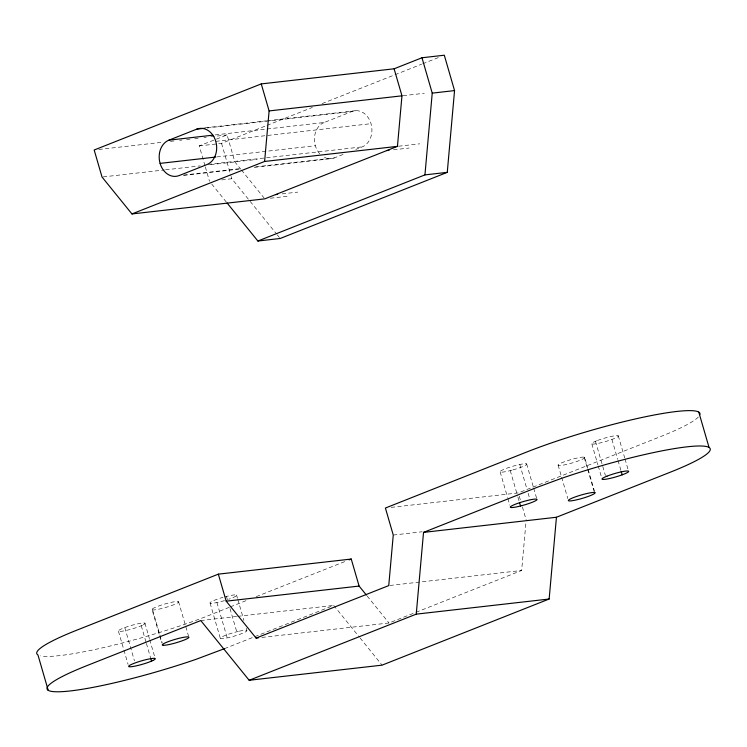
<?xml version="1.0" encoding="UTF-8"?>
<svg xmlns="http://www.w3.org/2000/svg" width="747" height="747" viewBox="0 0 747 747"><rect width="100%" height="100%" fill="white"/><g stroke="black" fill="none" stroke-linecap="round" stroke-linejoin="round"><path stroke-width="0.56" stroke-dasharray="3.73 2.8" d="M415.967 612.307L521.658 570.475L525.963 522.237M205.014 165.815L199.234 145.908L227.051 134.918L234.894 161.94L240.73 169.139M199.234 145.908L221.551 143.377L265.885 125.832M266.968 125.403L312.377 107.428M322.116 103.581L421.588 64.214M422.671 63.784L439.974 56.94M215.211 134.908L324.114 122.517L351.958 111.499A18.572 14.781 83.5 0 1 371.016 123.675A18.572 14.781 83.5 0 1 362.239 146.87L355.815 149.409M255.614 166.852L334.395 157.888L344.031 154.078M229.301 607.302L209.776 615.098A110.799 14.081 -16.2 0 1 40.413 655.847M230.375 606.872L246.538 600.476M256.23 596.638L345.824 561.184M224.502 648.639L253.7 637.079M254.774 636.659L333.704 605.415L359.363 637.088M261.88 637.434L389.01 622.979L414.893 612.736M224.782 596.853L228.171 596.003A13.922 1.774 -16.2 0 1 236.696 595.247A13.922 1.774 -16.2 0 1 228.703 599.253M403.081 95.691L424.287 93.282M205.126 127.821L266.53 120.827M267.687 120.697L355.74 110.677M207.143 127.98L351.958 111.499M98.8 149.484L162.351 142.266M170.437 141.351L173.902 140.959M179.682 140.296L181.988 140.034M186.61 139.512L190.074 139.119M194.696 138.597L198.16 138.195M203.94 137.541L206.247 137.28M210.869 136.757L227.051 134.918M215.771 141.342L371.016 123.675M216.854 156.926L315.337 145.712M208.152 164.405L362.239 146.87M103.189 176.899L164.424 169.942M165.573 169.812L200.233 165.881M210.635 164.695L257.211 159.4M398.571 146.225L419.777 143.816M393.51 149.802L409.132 148.027M183.781 175.031L241.711 168.439M183.482 175.461L241.412 168.869M254.148 167.412L330.613 158.709M221.775 179.896L231.822 178.748L249.414 200.476M282.133 193.884L297.754 192.11M270.386 198.216L287.128 196.312M391.185 507.372L518.315 492.917L660.143 436.771A110.799 14.081 -16.2 0 0 698.389 416.966M393.258 535.057L422.148 531.771M389.906 585.461L521.658 570.475M200.775 620.552L236.603 616.471M237.761 616.34L333.704 605.415M584.63 457.276A13.922 1.774 -16.2 0 1 573.425 462.57A13.922 1.774 -16.2 0 1 558.168 465.39L558.093 464.923A13.922 1.774 -16.2 0 1 569.373 460.087A13.922 1.774 -16.2 0 1 583.65 457.089L584.63 457.276L587.833 468.332M152.099 609.757L153.07 609.944A13.922 1.774 -16.2 0 0 167.356 606.947A13.922 1.774 -16.2 0 0 178.626 602.11L178.552 601.643A13.922 1.774 -16.2 0 0 163.294 604.463A13.922 1.774 -16.2 0 0 152.099 609.757L159.484 635.183M241.458 170.045L264.074 197.955M250.142 201.373L276.53 233.96M277.268 234.866L279.462 237.574M211.7 184.005L226.36 202.101M367.122 595.966L389.01 622.979M360.091 637.994L382.081 665.147M618.273 435.781L624.697 457.892M625.015 458.994L628.227 470.05M611.924 439.432L617.704 459.33M618.021 460.441L620.916 470.386M595.462 441.309L605.425 475.578M591.82 443.895L597.917 464.895M598.244 465.997L601.456 477.053M588.16 469.433L594.584 491.545M584.135 457.183L587.347 468.238M587.674 469.34L594.098 491.451M558.13 465.157L561.38 476.437M561.669 477.314L567.804 498.548M526.635 463.878L533.377 487.091M533.694 488.193L536.589 498.146M519.791 464.513L526.859 488.827M528.138 493.253L530.071 499.883M519.258 496.167L520.51 500.49M522.396 506.97L526.168 519.94M510.248 470.61L517.634 496.036M517.951 497.138L519.24 501.564M500.173 471.992L507.558 497.409M507.885 498.52L509.809 505.149M221.551 143.377L230.86 175.433M231.178 176.544L231.822 178.748M205.332 166.917L209.505 181.288M236.547 595.042L237.509 598.366M237.835 599.467L243.933 620.468M246.183 628.208L246.827 630.421M226.481 596.423L227.443 599.738M230.011 608.581L236.752 631.794M216.929 602.521L227.209 637.901M210.094 603.156L220.365 638.526M178.552 601.643L188.543 636.145M152.584 609.851L162.22 643.008M159.802 636.285L161.735 642.924M144.909 623.138L149.4 638.62M149.717 639.721L154.862 657.407M141.258 625.725L146.076 642.308M146.393 643.41L150.894 658.891M124.796 627.601L134.432 660.759M118.446 631.252L128.082 664.41M224.483 600.607A13.922 1.774 -16.2 0 1 218.46 602.203L215.397 602.848A13.922 1.774 -16.2 0 1 210.561 602.194A13.922 1.774 -16.2 0 1 223.036 597.339M334.395 157.888A18.572 14.781 83.5 0 1 323.049 156.609M319.772 153.817A18.572 14.781 83.5 0 1 324.114 122.517M142.462 625.211L140.044 626.247A13.922 1.774 -16.2 0 1 121.238 631.327A13.922 1.774 -16.2 0 1 123.302 628.152L126.29 627.05A13.922 1.774 -16.2 0 1 142.117 623.063A13.922 1.774 -16.2 0 1 142.462 625.211M596.676 440.795L594.257 441.832A13.922 1.774 -16.2 0 0 594.603 443.97A13.922 1.774 -16.2 0 0 610.43 439.983L613.418 438.881A13.922 1.774 -16.2 0 0 615.491 435.706A13.922 1.774 -16.2 0 0 596.676 440.795M511.938 470.18L508.548 471.04A13.922 1.774 -16.2 0 1 500.929 470.825A13.922 1.774 -16.2 0 1 518.259 464.83L521.322 464.186A13.922 1.774 -16.2 0 1 525.869 465.045A13.922 1.774 -16.2 0 1 511.938 470.18M238.452 631.374L235.062 632.223A13.922 1.774 -16.2 0 0 221.131 637.368A13.922 1.774 -16.2 0 0 225.678 638.218L228.741 637.574A13.922 1.774 -16.2 0 0 246.071 631.579A13.922 1.774 -16.2 0 0 238.452 631.374"/><path stroke-width="1.12" d="M131.939 213.941L264.597 161.464L269.107 110.929L261.254 83.907L94.178 150.007L102.031 177.03L131.939 213.941L264.812 198.851L397.451 146.356L401.961 95.821L394.108 68.799L261.254 83.907M227.097 203.007L257.874 241.02L424.94 174.891L432.233 93.132L421.98 57.762L394.108 68.799M257.874 241.02L280.2 238.48L447.266 172.352L454.55 90.592L444.297 55.222L421.98 57.762M224.502 648.639L196.293 659.237A110.799 14.081 -16.2 0 1 62.412 691.638A110.799 14.081 -16.2 0 1 86.857 665.633L200.775 620.552L249.171 680.274L416.238 614.146L423.53 532.387L537.224 487.305L560.988 478.538A110.799 14.081 -16.2 0 1 694.869 446.136A110.799 14.081 -16.2 0 1 670.423 472.141L556.44 517.251L423.53 532.387M249.171 680.274L382.081 665.147L549.148 599.019L556.44 517.251M196.713 129.166A18.572 14.781 83.5 0 1 215.771 141.342A18.572 14.781 83.5 0 1 206.994 164.545L179.149 175.564A18.572 14.781 83.5 0 1 160.091 163.388A18.572 14.781 83.5 0 1 168.869 140.184L196.713 129.166L204.827 128.241M366.394 595.07L359.102 586.068L351.249 559.045L218.339 574.154L76.577 630.263A110.799 14.081 -16.2 0 0 37.948 654.951L48.219 690.321M349.082 559.905L351.249 559.045M218.339 574.154L226.192 601.176L256.1 638.087L388.748 585.592L393.258 535.057L385.405 508.035L526.943 451.935A110.799 14.081 -16.2 0 1 641.729 417.536A110.799 14.081 -16.2 0 1 699.902 414.641M269.107 110.929L401.961 95.821M432.233 93.132L454.55 90.592M168.869 140.184L212.895 135.179M160.091 163.388L215.696 157.057M264.597 161.464L397.451 146.356M386.815 150.567L389.047 150.315M424.94 174.891L447.266 172.352M275.438 194.64L277.669 194.388M226.192 601.176L359.102 586.068M416.238 614.146L549.148 599.019M256.1 638.087L258.415 637.826M698.781 412.092L709.052 447.462M621.233 471.488L622.204 474.812M519.557 502.666L520.519 505.98M150.894 658.891L151.538 661.095M152.743 660.581L150.324 661.618A13.922 1.774 -16.2 0 1 131.509 666.697A13.922 1.774 -16.2 0 1 133.582 663.523L136.57 662.421A13.922 1.774 -16.2 0 1 152.397 658.434A13.922 1.774 -16.2 0 1 152.743 660.581M606.956 476.166L604.538 477.202A13.922 1.774 -16.2 0 0 604.883 479.341A13.922 1.774 -16.2 0 0 620.71 475.363L623.698 474.261A13.922 1.774 -16.2 0 0 625.762 471.077A13.922 1.774 -16.2 0 0 606.956 476.166M522.218 505.551L518.829 506.41A13.922 1.774 -16.2 0 1 511.209 506.195A13.922 1.774 -16.2 0 1 528.54 500.201L531.603 499.556A13.922 1.774 -16.2 0 1 536.15 500.415A13.922 1.774 -16.2 0 1 522.218 505.551M594.901 492.647L593.93 492.469A13.922 1.774 -16.2 0 0 579.644 495.466A13.922 1.774 -16.2 0 0 568.374 500.303L568.448 500.761A13.922 1.774 -16.2 0 0 583.706 497.941A13.922 1.774 -16.2 0 0 594.901 492.647M163.35 645.315L162.37 645.128A13.922 1.774 -16.2 0 1 173.575 639.834A13.922 1.774 -16.2 0 1 188.832 637.023L188.907 637.48A13.922 1.774 -16.2 0 1 177.627 642.317A13.922 1.774 -16.2 0 1 163.35 645.315"/></g></svg>
